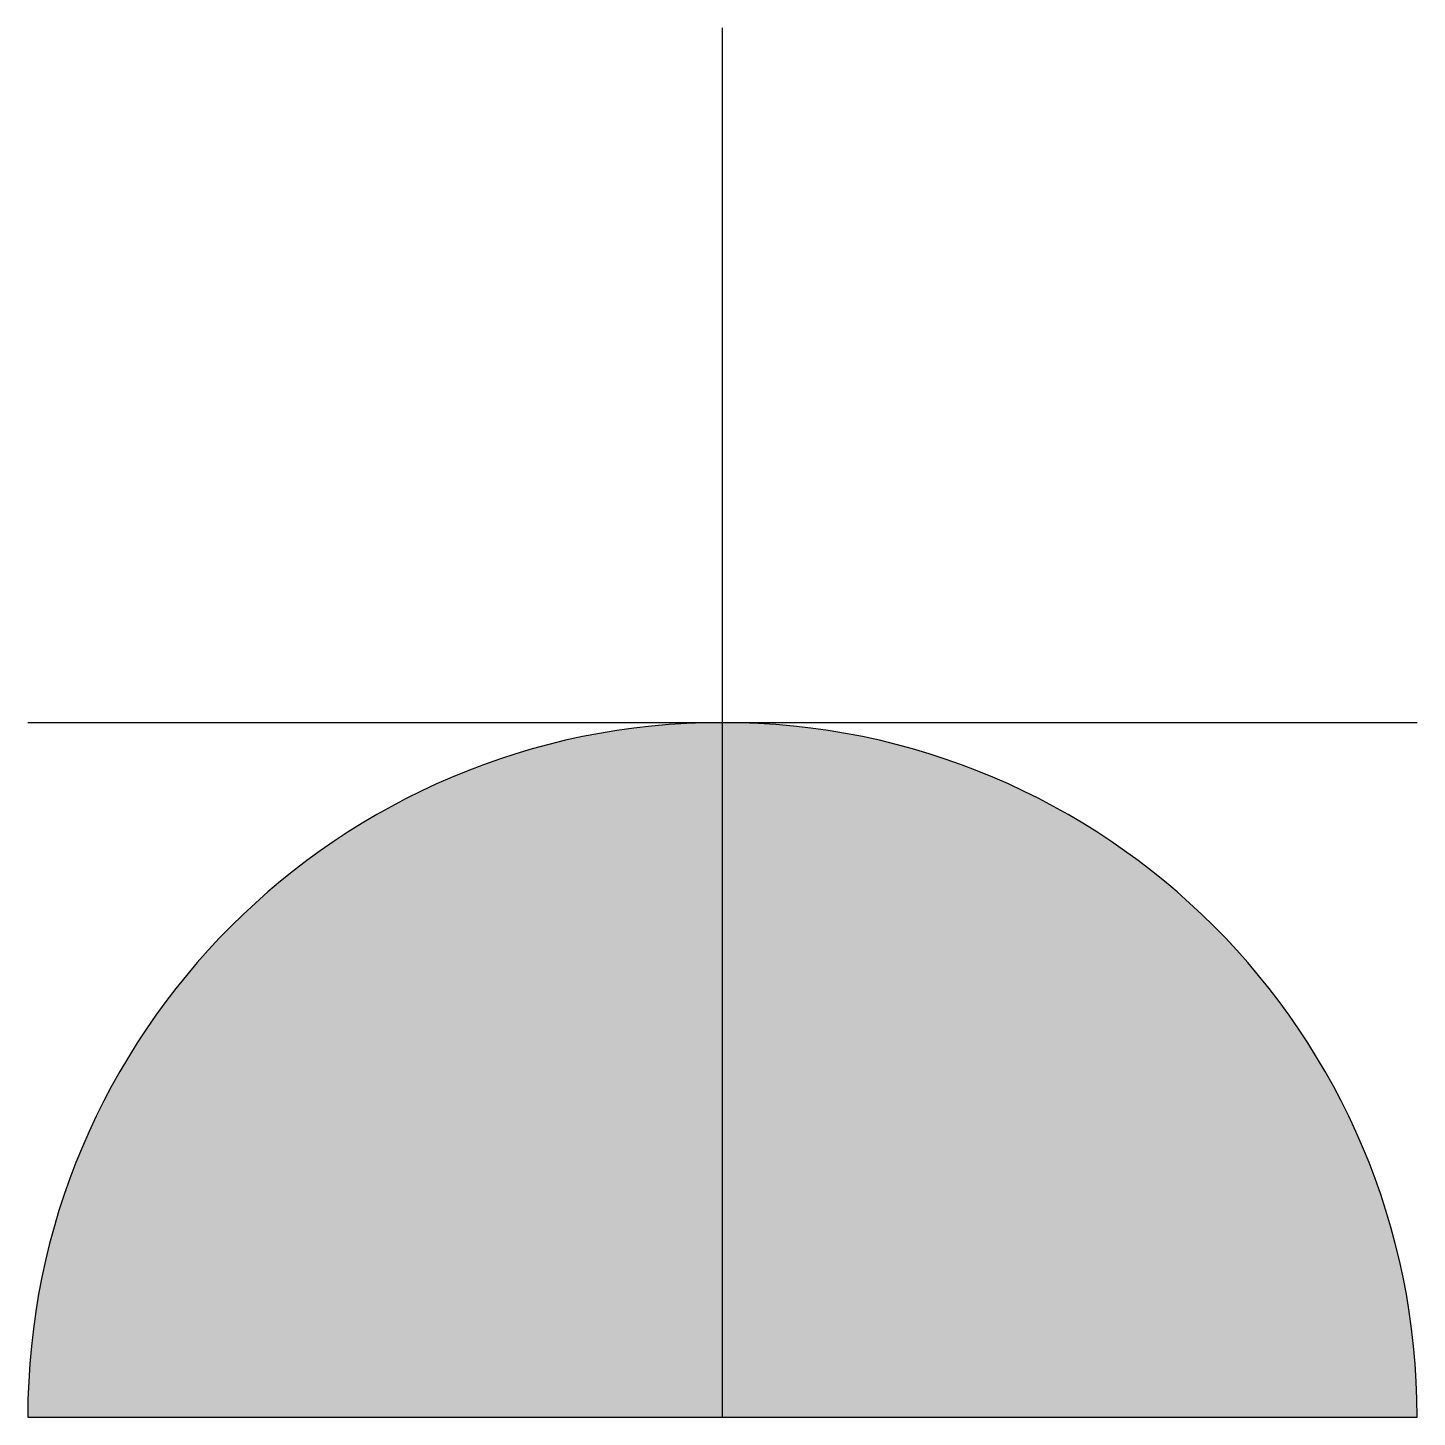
# Model space of a CAD drawing. Extents: x -26669 to -26529, y 7160 to 7300.
import ezdxf

# ---------------------------------------------------------------- set-up
doc = ezdxf.new("R2010")
doc.units = 0
doc.header["$MEASUREMENT"] = 0
doc.layers.get('0').update_dxf_attribs({"linetype": 'CONTINUOUS'})

msp = doc.modelspace()

# ---------------------------------------------------------------- hatches: boundary and pattern name
h = msp.add_hatch(color=256)
h.paths.add_polyline_path([(-26598.72, 7230.26), (-26598.72, 7160.26), (-26528.72, 7160.26, 0.414214)])
h.paths.add_polyline_path([(-26598.72, 7230.26, 0.414214), (-26668.72, 7160.26), (-26598.72, 7160.26)])

# ---------------------------------------------------------------- linework, layer by layer
for p, q in [((-26598.72, 7160.26), (-26598.72, 7300.26)), ((-26668.72, 7230.26), (-26528.72, 7230.26)), ((-26668.72, 7160.26), (-26528.72, 7160.26))]:
    msp.add_line(p, q)
msp.add_arc((-26598.72, 7160.26), 70, 0, 180)

doc.saveas('drawing.dxf')
